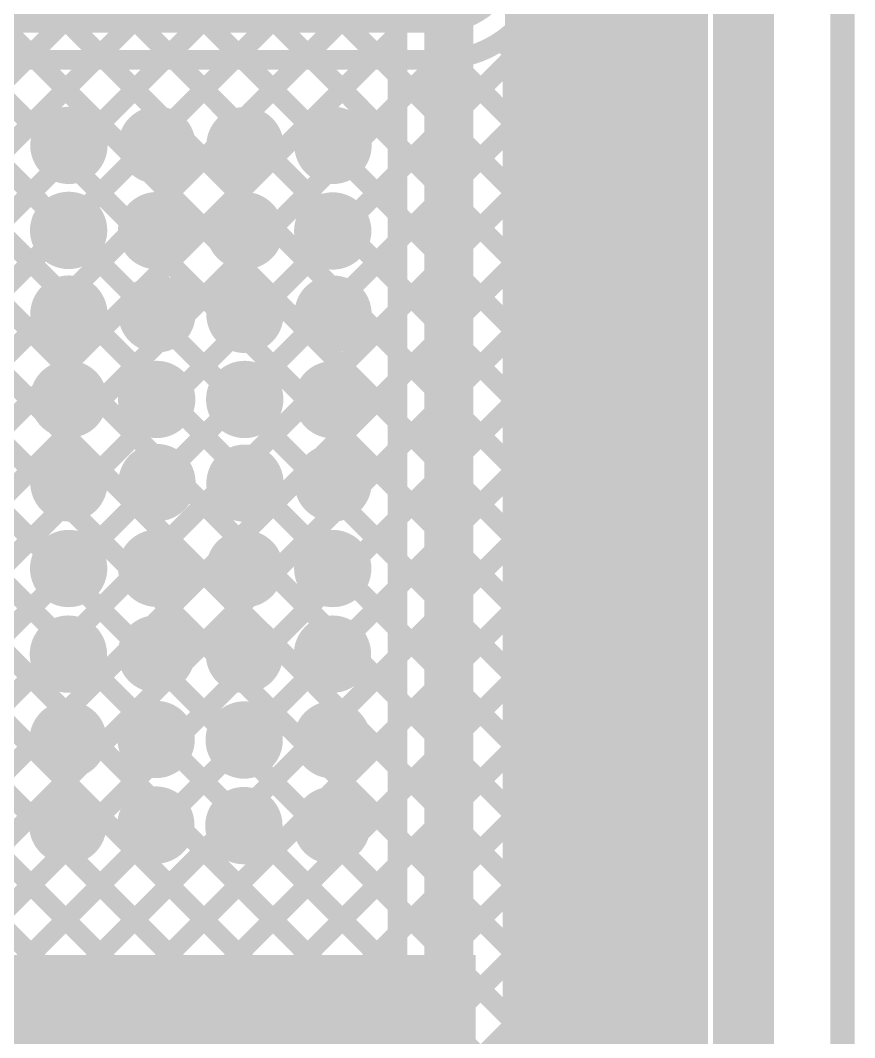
# Model space of a CAD drawing. Header units: millimetres. Extents: x 3.06 to 5.82, y 1.29 to 3.84.
# Drawn here: x 5.4828 to 5.824, y 2.0872 to 2.5031 of the extents above; entities that cross this region are included whole.
import ezdxf

# ---------------------------------------------------------------- set-up
doc = ezdxf.new("R2010")
doc.units = ezdxf.units.MM
doc.header["$MEASUREMENT"] = 0
for name, color, linetype in [('BottomLayer', 5, 'Continuous'), ('BottomSolder', 6, 'Continuous'), ('Mechanical13', 56, 'Continuous'), ('MultiLayer', 9, 'Continuous'), ('TopLayer', 1, 'Continuous'), ('TopSolder', 216, 'Continuous'), ('ViaHoleLayer', 16, 'Continuous')]:
    doc.layers.add(name, color=color, linetype=linetype)

msp = doc.modelspace()

# ---------------------------------------------------------------- linework, layer by layer
at = {"layer": 'BottomLayer'}
for points, const_width in [([(5.781, 1.719), (5.781, 3.438)], 0.02), ([(5.76, 1.72081), (5.76, 3.436)], 0.008), ([(5.734, 3.241), (5.734, 1.872)], 0.02), ([(5.705, 1.88518), (5.705, 3.23517)], 0.02), ([(5.755, 3.241), (5.755, 1.872)], 0.008), ([(4.73, 2.85019), (5.59925, 1.98094)], 0.008), ([(5.116, 2.508), (5.65417, 2.508)], 0.02), ([(5.755, 2.50231), (5.76, 2.50731)], 0.008), ([(5.755, 2.50401), (5.76, 2.49901)], 0.008), ([(5.684, 1.89388), (5.684, 2.49837)], 0.008), ([(5.67939, 2.49477), (5.684, 2.49016)], 0.008), ([(5.26412, 2.068), (5.684, 2.48788)], 0.008), ([(5.65865, 2.48722), (5.684, 2.46187)], 0.008), ([(4.933, 1.85001), (5.56999, 2.487)], 0.008), ([(4.933, 1.8783), (5.5417, 2.487)], 0.008), ([(4.933, 1.79344), (5.62656, 2.487)], 0.008), ([(4.933, 1.82173), (5.59827, 2.487)], 0.008), ([(4.933, 1.90658), (5.51342, 2.487)], 0.008), ([(4.933, 1.93487), (5.48513, 2.487)], 0.008), ([(5.12147, 2.487), (5.684, 1.92447)], 0.008), ([(5.21804, 2.487), (5.65417, 2.487)], 0.008), ([(5.23461, 2.487), (5.684, 2.03761)], 0.008), ([(5.23584, 2.068), (5.65484, 2.48701)], 0.008), ([(5.26289, 2.487), (5.684, 2.06589)], 0.008), ([(5.29118, 2.487), (5.684, 2.09418)], 0.008), ([(5.31946, 2.487), (5.684, 2.12246)], 0.008), ([(5.34774, 2.487), (5.684, 2.15074)], 0.008), ([(5.37603, 2.487), (5.684, 2.17903)], 0.008), ([(5.40431, 2.487), (5.684, 2.20731)], 0.008), ([(5.4326, 2.487), (5.684, 2.2356)], 0.008), ([(5.46088, 2.487), (5.684, 2.26388)], 0.008), ([(5.48917, 2.487), (5.684, 2.29217)], 0.008), ([(5.51745, 2.487), (5.684, 2.32045)], 0.008), ([(5.54573, 2.487), (5.684, 2.34873)], 0.008), ([(5.57402, 2.487), (5.684, 2.37702)], 0.008), ([(5.6023, 2.487), (5.684, 2.4053)], 0.008), ([(5.63059, 2.487), (5.684, 2.43359)], 0.008), ([(5.755, 2.47402), (5.76, 2.47902)], 0.008), ([(5.755, 2.47572), (5.76, 2.47072)], 0.008), ([(5.2285, 2.46483), (5.684, 2.00932)], 0.008), ([(5.274, 2.04959), (5.684, 2.45959)], 0.008), ([(5.755, 2.44574), (5.76, 2.45074)], 0.008), ([(5.755, 2.44744), (5.76, 2.44244)], 0.008), ([(5.22104, 2.444), (5.684, 1.98104)], 0.008), ([(5.20287, 2.43388), (5.684, 1.95275)], 0.008), ([(5.274, 2.02131), (5.684, 2.43131)], 0.008), ([(5.755, 2.41745), (5.76, 2.42245)], 0.008), ([(5.755, 2.41916), (5.76, 2.41416)], 0.008), ([(5.27198, 1.991), (5.684, 2.40302)], 0.008), ([(5.755, 2.38917), (5.76, 2.39417)], 0.008), ([(5.755, 2.39087), (5.76, 2.38587)], 0.008), ([(5.31126, 2.002), (5.684, 2.37474)], 0.008), ([(5.755, 2.36089), (5.76, 2.36589)], 0.008), ([(5.755, 2.36259), (5.76, 2.35759)], 0.008), ([(5.33955, 2.002), (5.684, 2.34645)], 0.008), ([(5.755, 2.3326), (5.76, 2.3376)], 0.008), ([(5.755, 2.3343), (5.76, 2.3293)], 0.008), ([(5.36783, 2.002), (5.684, 2.31817)], 0.008), ([(5.755, 2.30432), (5.76, 2.30932)], 0.008), ([(5.755, 2.30602), (5.76, 2.30102)], 0.008), ([(5.46111, 2.067), (5.684, 2.28989)], 0.008), ([(5.755, 2.27603), (5.76, 2.28103)], 0.008), ([(5.755, 2.27773), (5.76, 2.27273)], 0.008), ([(5.4894, 2.067), (5.684, 2.2616)], 0.008), ([(5.755, 2.24775), (5.76, 2.25275)], 0.008), ([(5.755, 2.24945), (5.76, 2.24445)], 0.008), ([(5.50268, 2.052), (5.684, 2.23332)], 0.008), ([(5.755, 2.21946), (5.76, 2.22446)], 0.008), ([(5.755, 2.22117), (5.76, 2.21617)], 0.008), ([(5.52333, 2.04437), (5.684, 2.20503)], 0.008), ([(5.755, 2.19118), (5.76, 2.19618)], 0.008), ([(5.755, 2.19288), (5.76, 2.18788)], 0.008), ([(5.53724, 2.02999), (5.684, 2.17675)], 0.008), ([(5.755, 2.1629), (5.76, 2.1679)], 0.008), ([(5.755, 2.1646), (5.76, 2.1596)], 0.008), ([(5.541, 2.00546), (5.684, 2.14846)], 0.008), ([(5.755, 2.13461), (5.76, 2.13961)], 0.008), ([(5.755, 2.13631), (5.76, 2.13131)], 0.008), ([(5.52506, 1.96124), (5.684, 2.12018)], 0.008), ([(5.755, 2.10633), (5.76, 2.11133)], 0.008), ([(5.755, 2.10803), (5.76, 2.10303)], 0.008), ([(5.409, 2.098), (5.63752, 2.098)], 0.02), ([(5.5407, 1.94859), (5.684, 2.0919)], 0.008)]:
    msp.add_lwpolyline(points, dxfattribs=dict(at, const_width=const_width))
for points, const_width in [([(5.678, 2.53183, -0.414214), (5.65417, 2.508)], 0.02), ([(5.684, 2.49837, -0.184047), (5.65417, 2.487)], 0.008), ([(5.63752, 2.098, -0.414214), (5.659, 2.07652)], 0.02)]:
    msp.add_lwpolyline(points, format="xyb", dxfattribs=dict(at, const_width=const_width))
for points, const_width in [([(5.64917, 2.508, 1), (5.65917, 2.508, 1)], 0.01), ([(5.64917, 2.508, 1), (5.65917, 2.508, 1)], 0.01), ([(5.753, 2.50401, 1), (5.757, 2.50401, 1)], 0.004), ([(5.753, 2.50231, 1), (5.757, 2.50231, 1)], 0.004), ([(5.682, 2.49837, 1), (5.686, 2.49837, 1)], 0.004), ([(5.682, 2.49837, 1), (5.686, 2.49837, 1)], 0.004), ([(5.758, 2.49901, 1), (5.762, 2.49901, 1)], 0.004), ([(5.67739, 2.49477, 1), (5.68139, 2.49477, 1)], 0.004), ([(5.65665, 2.48722, 1), (5.66065, 2.48722, 1)], 0.004), ([(5.682, 2.49016, 1), (5.686, 2.49016, 1)], 0.004), ([(5.682, 2.48788, 1), (5.686, 2.48788, 1)], 0.004), ([(5.48313, 2.487, 1), (5.48713, 2.487, 1)], 0.004), ([(5.48717, 2.487, 1), (5.49117, 2.487, 1)], 0.004), ([(5.51142, 2.487, 1), (5.51542, 2.487, 1)], 0.004), ([(5.51545, 2.487, 1), (5.51945, 2.487, 1)], 0.004), ([(5.5397, 2.487, 1), (5.5437, 2.487, 1)], 0.004), ([(5.54373, 2.487, 1), (5.54773, 2.487, 1)], 0.004), ([(5.56799, 2.487, 1), (5.57199, 2.487, 1)], 0.004), ([(5.57202, 2.487, 1), (5.57602, 2.487, 1)], 0.004), ([(5.59627, 2.487, 1), (5.60027, 2.487, 1)], 0.004), ([(5.6003, 2.487, 1), (5.6043, 2.487, 1)], 0.004), ([(5.62456, 2.487, 1), (5.62856, 2.487, 1)], 0.004), ([(5.62859, 2.487, 1), (5.63259, 2.487, 1)], 0.004), ([(5.65217, 2.487, 1), (5.65617, 2.487, 1)], 0.004), ([(5.65217, 2.487, 1), (5.65617, 2.487, 1)], 0.004), ([(5.65284, 2.48701, 1), (5.65684, 2.48701, 1)], 0.004), ([(5.758, 2.47902, 1), (5.762, 2.47902, 1)], 0.004), ([(5.753, 2.47572, 1), (5.757, 2.47572, 1)], 0.004), ([(5.753, 2.47402, 1), (5.757, 2.47402, 1)], 0.004), ([(5.758, 2.47072, 1), (5.762, 2.47072, 1)], 0.004), ([(5.49674, 2.45199, 1), (5.50856, 2.45199, 1)], 0.01181), ([(5.53274, 2.45211, 1), (5.54456, 2.45211, 1)], 0.01181), ([(5.56874, 2.45188, 1), (5.58056, 2.45188, 1)], 0.01181), ([(5.60474, 2.45199, 1), (5.61656, 2.45199, 1)], 0.01181), ([(5.682, 2.46187, 1), (5.686, 2.46187, 1)], 0.004), ([(5.682, 2.45959, 1), (5.686, 2.45959, 1)], 0.004), ([(5.758, 2.45074, 1), (5.762, 2.45074, 1)], 0.004), ([(5.753, 2.44744, 1), (5.757, 2.44744, 1)], 0.004), ([(5.753, 2.44574, 1), (5.757, 2.44574, 1)], 0.004), ([(5.758, 2.44244, 1), (5.762, 2.44244, 1)], 0.004), ([(5.682, 2.43359, 1), (5.686, 2.43359, 1)], 0.004), ([(5.682, 2.43131, 1), (5.686, 2.43131, 1)], 0.004), ([(5.49663, 2.41722, 1), (5.50844, 2.41722, 1)], 0.01181), ([(5.53263, 2.41711, 1), (5.54444, 2.41711, 1)], 0.01181), ([(5.56863, 2.41711, 1), (5.58044, 2.41711, 1)], 0.01181), ([(5.60463, 2.41699, 1), (5.61644, 2.41699, 1)], 0.01181), ([(5.758, 2.42245, 1), (5.762, 2.42245, 1)], 0.004), ([(5.753, 2.41916, 1), (5.757, 2.41916, 1)], 0.004), ([(5.753, 2.41745, 1), (5.757, 2.41745, 1)], 0.004), ([(5.758, 2.41416, 1), (5.762, 2.41416, 1)], 0.004), ([(5.682, 2.4053, 1), (5.686, 2.4053, 1)], 0.004), ([(5.682, 2.40302, 1), (5.686, 2.40302, 1)], 0.004), ([(5.758, 2.39417, 1), (5.762, 2.39417, 1)], 0.004), ([(5.49675, 2.383, 1), (5.50856, 2.383, 1)], 0.01181), ([(5.53275, 2.38311, 1), (5.54456, 2.38311, 1)], 0.01181), ([(5.56875, 2.38289, 1), (5.58056, 2.38289, 1)], 0.01181), ([(5.60475, 2.383, 1), (5.61656, 2.383, 1)], 0.01181), ([(5.753, 2.39087, 1), (5.757, 2.39087, 1)], 0.004), ([(5.753, 2.38917, 1), (5.757, 2.38917, 1)], 0.004), ([(5.758, 2.38587, 1), (5.762, 2.38587, 1)], 0.004), ([(5.682, 2.37702, 1), (5.686, 2.37702, 1)], 0.004), ([(5.682, 2.37474, 1), (5.686, 2.37474, 1)], 0.004), ([(5.753, 2.36259, 1), (5.757, 2.36259, 1)], 0.004), ([(5.758, 2.36589, 1), (5.762, 2.36589, 1)], 0.004), ([(5.753, 2.36089, 1), (5.757, 2.36089, 1)], 0.004), ([(5.49664, 2.34822, 1), (5.50845, 2.34822, 1)], 0.01181), ([(5.53264, 2.34811, 1), (5.54445, 2.34811, 1)], 0.01181), ([(5.56864, 2.34811, 1), (5.58045, 2.34811, 1)], 0.01181), ([(5.60464, 2.348, 1), (5.61645, 2.348, 1)], 0.01181), ([(5.758, 2.35759, 1), (5.762, 2.35759, 1)], 0.004), ([(5.682, 2.34873, 1), (5.686, 2.34873, 1)], 0.004), ([(5.682, 2.34645, 1), (5.686, 2.34645, 1)], 0.004), ([(5.758, 2.3376, 1), (5.762, 2.3376, 1)], 0.004), ([(5.753, 2.3343, 1), (5.757, 2.3343, 1)], 0.004), ([(5.753, 2.3326, 1), (5.757, 2.3326, 1)], 0.004), ([(5.758, 2.3293, 1), (5.762, 2.3293, 1)], 0.004), ([(5.49676, 2.314, 1), (5.50857, 2.314, 1)], 0.01181), ([(5.53276, 2.31411, 1), (5.54457, 2.31411, 1)], 0.01181), ([(5.56876, 2.31389, 1), (5.58057, 2.31389, 1)], 0.01181), ([(5.60476, 2.314, 1), (5.61657, 2.314, 1)], 0.01181), ([(5.682, 2.32045, 1), (5.686, 2.32045, 1)], 0.004), ([(5.682, 2.31817, 1), (5.686, 2.31817, 1)], 0.004), ([(5.758, 2.30932, 1), (5.762, 2.30932, 1)], 0.004), ([(5.753, 2.30602, 1), (5.757, 2.30602, 1)], 0.004), ([(5.753, 2.30432, 1), (5.757, 2.30432, 1)], 0.004), ([(5.758, 2.30102, 1), (5.762, 2.30102, 1)], 0.004), ([(5.682, 2.29217, 1), (5.686, 2.29217, 1)], 0.004), ([(5.682, 2.28989, 1), (5.686, 2.28989, 1)], 0.004), ([(5.49664, 2.279, 1), (5.50845, 2.279, 1)], 0.01181), ([(5.53264, 2.27911, 1), (5.54445, 2.27911, 1)], 0.01181), ([(5.56864, 2.27889, 1), (5.58045, 2.27889, 1)], 0.01181), ([(5.60464, 2.279, 1), (5.61645, 2.279, 1)], 0.01181), ([(5.758, 2.28103, 1), (5.762, 2.28103, 1)], 0.004), ([(5.753, 2.27773, 1), (5.757, 2.27773, 1)], 0.004), ([(5.753, 2.27603, 1), (5.757, 2.27603, 1)], 0.004), ([(5.758, 2.27273, 1), (5.762, 2.27273, 1)], 0.004), ([(5.682, 2.26388, 1), (5.686, 2.26388, 1)], 0.004), ([(5.682, 2.2616, 1), (5.686, 2.2616, 1)], 0.004), ([(5.49653, 2.244, 1), (5.50834, 2.244, 1)], 0.01181), ([(5.53253, 2.24411, 1), (5.54434, 2.24411, 1)], 0.01181), ([(5.56853, 2.24389, 1), (5.58034, 2.24389, 1)], 0.01181), ([(5.60453, 2.244, 1), (5.61634, 2.244, 1)], 0.01181), ([(5.758, 2.25275, 1), (5.762, 2.25275, 1)], 0.004), ([(5.753, 2.24945, 1), (5.757, 2.24945, 1)], 0.004), ([(5.753, 2.24775, 1), (5.757, 2.24775, 1)], 0.004), ([(5.758, 2.24445, 1), (5.762, 2.24445, 1)], 0.004), ([(5.682, 2.2356, 1), (5.686, 2.2356, 1)], 0.004), ([(5.682, 2.23332, 1), (5.686, 2.23332, 1)], 0.004), ([(5.753, 2.22117, 1), (5.757, 2.22117, 1)], 0.004), ([(5.758, 2.22446, 1), (5.762, 2.22446, 1)], 0.004), ([(5.53242, 2.20911, 1), (5.54423, 2.20911, 1)], 0.01181), ([(5.753, 2.21946, 1), (5.757, 2.21946, 1)], 0.004), ([(5.49642, 2.209, 1), (5.50823, 2.209, 1)], 0.01181), ([(5.56842, 2.20889, 1), (5.58023, 2.20889, 1)], 0.01181), ([(5.60442, 2.209, 1), (5.61623, 2.209, 1)], 0.01181), ([(5.758, 2.21617, 1), (5.762, 2.21617, 1)], 0.004), ([(5.682, 2.20731, 1), (5.686, 2.20731, 1)], 0.004), ([(5.682, 2.20503, 1), (5.686, 2.20503, 1)], 0.004), ([(5.758, 2.19618, 1), (5.762, 2.19618, 1)], 0.004), ([(5.753, 2.19288, 1), (5.757, 2.19288, 1)], 0.004), ([(5.753, 2.19118, 1), (5.757, 2.19118, 1)], 0.004), ([(5.758, 2.18788, 1), (5.762, 2.18788, 1)], 0.004), ([(5.49631, 2.174, 1), (5.50812, 2.174, 1)], 0.01181), ([(5.53231, 2.17411, 1), (5.54412, 2.17411, 1)], 0.01181), ([(5.56831, 2.17389, 1), (5.58012, 2.17389, 1)], 0.01181), ([(5.60431, 2.174, 1), (5.61612, 2.174, 1)], 0.01181), ([(5.682, 2.17903, 1), (5.686, 2.17903, 1)], 0.004), ([(5.682, 2.17675, 1), (5.686, 2.17675, 1)], 0.004), ([(5.758, 2.1679, 1), (5.762, 2.1679, 1)], 0.004), ([(5.753, 2.1646, 1), (5.757, 2.1646, 1)], 0.004), ([(5.753, 2.1629, 1), (5.757, 2.1629, 1)], 0.004), ([(5.758, 2.1596, 1), (5.762, 2.1596, 1)], 0.004), ([(5.682, 2.15074, 1), (5.686, 2.15074, 1)], 0.004), ([(5.682, 2.14846, 1), (5.686, 2.14846, 1)], 0.004), ([(5.758, 2.13961, 1), (5.762, 2.13961, 1)], 0.004), ([(5.753, 2.13631, 1), (5.757, 2.13631, 1)], 0.004), ([(5.753, 2.13461, 1), (5.757, 2.13461, 1)], 0.004), ([(5.758, 2.13131, 1), (5.762, 2.13131, 1)], 0.004), ([(5.682, 2.12246, 1), (5.686, 2.12246, 1)], 0.004), ([(5.682, 2.12018, 1), (5.686, 2.12018, 1)], 0.004), ([(5.758, 2.11133, 1), (5.762, 2.11133, 1)], 0.004), ([(5.753, 2.10803, 1), (5.757, 2.10803, 1)], 0.004), ([(5.753, 2.10633, 1), (5.757, 2.10633, 1)], 0.004), ([(5.63252, 2.098, 1), (5.64252, 2.098, 1)], 0.01), ([(5.63252, 2.098, 1), (5.64252, 2.098, 1)], 0.01), ([(5.758, 2.10303, 1), (5.762, 2.10303, 1)], 0.004), ([(5.682, 2.09418, 1), (5.686, 2.09418, 1)], 0.004), ([(5.682, 2.0919, 1), (5.686, 2.0919, 1)], 0.004)]:
    msp.add_lwpolyline(points, format="xyb", close=True, dxfattribs=dict(at, const_width=const_width))
msp.add_solid([(5.048, 2.084), (5.669, 2.084), (5.048, 2.121), (5.669, 2.121)], dxfattribs=at)
at = {"layer": 'BottomSolder', "const_width": 0.01581}
for points in [[(5.49474, 2.45199, 1), (5.51056, 2.45199, 1)], [(5.53074, 2.45211, 1), (5.54656, 2.45211, 1)], [(5.56674, 2.45188, 1), (5.58256, 2.45188, 1)], [(5.60274, 2.45199, 1), (5.61856, 2.45199, 1)], [(5.49463, 2.41722, 1), (5.51044, 2.41722, 1)], [(5.53063, 2.41711, 1), (5.54644, 2.41711, 1)], [(5.56663, 2.41711, 1), (5.58244, 2.41711, 1)], [(5.60263, 2.41699, 1), (5.61844, 2.41699, 1)], [(5.49475, 2.383, 1), (5.51056, 2.383, 1)], [(5.53075, 2.38311, 1), (5.54656, 2.38311, 1)], [(5.56675, 2.38289, 1), (5.58256, 2.38289, 1)], [(5.60275, 2.383, 1), (5.61856, 2.383, 1)], [(5.49464, 2.34822, 1), (5.51045, 2.34822, 1)], [(5.53064, 2.34811, 1), (5.54645, 2.34811, 1)], [(5.56664, 2.34811, 1), (5.58245, 2.34811, 1)], [(5.60264, 2.348, 1), (5.61845, 2.348, 1)], [(5.49476, 2.314, 1), (5.51057, 2.314, 1)], [(5.53076, 2.31411, 1), (5.54657, 2.31411, 1)], [(5.56676, 2.31389, 1), (5.58257, 2.31389, 1)], [(5.60276, 2.314, 1), (5.61857, 2.314, 1)], [(5.49464, 2.279, 1), (5.51045, 2.279, 1)], [(5.53064, 2.27911, 1), (5.54645, 2.27911, 1)], [(5.56664, 2.27889, 1), (5.58245, 2.27889, 1)], [(5.60264, 2.279, 1), (5.61845, 2.279, 1)], [(5.49453, 2.244, 1), (5.51034, 2.244, 1)], [(5.53053, 2.24411, 1), (5.54634, 2.24411, 1)], [(5.56653, 2.24389, 1), (5.58234, 2.24389, 1)], [(5.60253, 2.244, 1), (5.61834, 2.244, 1)], [(5.49442, 2.209, 1), (5.51023, 2.209, 1)], [(5.53042, 2.20911, 1), (5.54623, 2.20911, 1)], [(5.56642, 2.20889, 1), (5.58223, 2.20889, 1)], [(5.60242, 2.209, 1), (5.61823, 2.209, 1)], [(5.49431, 2.174, 1), (5.51012, 2.174, 1)], [(5.53031, 2.17411, 1), (5.54612, 2.17411, 1)], [(5.56631, 2.17389, 1), (5.58212, 2.17389, 1)], [(5.60231, 2.174, 1), (5.61812, 2.174, 1)]]:
    msp.add_lwpolyline(points, format="xyb", close=True, dxfattribs=at)
at = {"layer": 'Mechanical13', "const_width": 0.01}
msp.add_lwpolyline([(5.81898, 1.29131), (5.81898, 3.811)], dxfattribs=at)
at = {"layer": 'MultiLayer', "const_width": 0.01181}
for points in [[(5.49674, 2.45199, 1), (5.50856, 2.45199, 1)], [(5.53274, 2.45211, 1), (5.54456, 2.45211, 1)], [(5.56874, 2.45188, 1), (5.58056, 2.45188, 1)], [(5.60474, 2.45199, 1), (5.61656, 2.45199, 1)], [(5.49663, 2.41722, 1), (5.50844, 2.41722, 1)], [(5.53263, 2.41711, 1), (5.54444, 2.41711, 1)], [(5.56863, 2.41711, 1), (5.58044, 2.41711, 1)], [(5.60463, 2.41699, 1), (5.61644, 2.41699, 1)], [(5.49675, 2.383, 1), (5.50856, 2.383, 1)], [(5.53275, 2.38311, 1), (5.54456, 2.38311, 1)], [(5.56875, 2.38289, 1), (5.58056, 2.38289, 1)], [(5.60475, 2.383, 1), (5.61656, 2.383, 1)], [(5.49664, 2.34822, 1), (5.50845, 2.34822, 1)], [(5.53264, 2.34811, 1), (5.54445, 2.34811, 1)], [(5.56864, 2.34811, 1), (5.58045, 2.34811, 1)], [(5.60464, 2.348, 1), (5.61645, 2.348, 1)], [(5.49676, 2.314, 1), (5.50857, 2.314, 1)], [(5.53276, 2.31411, 1), (5.54457, 2.31411, 1)], [(5.56876, 2.31389, 1), (5.58057, 2.31389, 1)], [(5.60476, 2.314, 1), (5.61657, 2.314, 1)], [(5.49664, 2.279, 1), (5.50845, 2.279, 1)], [(5.53264, 2.27911, 1), (5.54445, 2.27911, 1)], [(5.56864, 2.27889, 1), (5.58045, 2.27889, 1)], [(5.60464, 2.279, 1), (5.61645, 2.279, 1)], [(5.49653, 2.244, 1), (5.50834, 2.244, 1)], [(5.53253, 2.24411, 1), (5.54434, 2.24411, 1)], [(5.56853, 2.24389, 1), (5.58034, 2.24389, 1)], [(5.60453, 2.244, 1), (5.61634, 2.244, 1)], [(5.53242, 2.20911, 1), (5.54423, 2.20911, 1)], [(5.49642, 2.209, 1), (5.50823, 2.209, 1)], [(5.56842, 2.20889, 1), (5.58023, 2.20889, 1)], [(5.60442, 2.209, 1), (5.61623, 2.209, 1)], [(5.49631, 2.174, 1), (5.50812, 2.174, 1)], [(5.53231, 2.17411, 1), (5.54412, 2.17411, 1)], [(5.56831, 2.17389, 1), (5.58012, 2.17389, 1)], [(5.60431, 2.174, 1), (5.61612, 2.174, 1)]]:
    msp.add_lwpolyline(points, format="xyb", close=True, dxfattribs=at)
at = {"layer": 'TopLayer'}
for points, const_width in [([(5.776, 1.81727), (5.776, 3.43268)], 0.02), ([(5.747, 1.83362), (5.747, 3.134)], 0.02), ([(5.72, 2.02418), (5.72, 3.08151)], 0.02), ([(5.691, 2.061), (5.691, 2.98268)], 0.02), ([(5.658, 2.117), (5.658, 2.855)], 0.02), ([(5.637, 2.117), (5.637, 2.855)], 0.008), ([(4.96513, 1.967), (5.637, 2.63887)], 0.008), ([(4.99342, 1.967), (5.637, 2.61058)], 0.008), ([(5.52117, 2.59641), (5.637, 2.48059)], 0.008), ([(5.3266, 2.593), (5.637, 2.2826)], 0.008), ([(5.35488, 2.593), (5.637, 2.31088)], 0.008), ([(5.38317, 2.593), (5.637, 2.33917)], 0.008), ([(5.41145, 2.593), (5.637, 2.36745)], 0.008), ([(5.43973, 2.593), (5.637, 2.39573)], 0.008), ([(5.46802, 2.593), (5.637, 2.42402)], 0.008), ([(5.4963, 2.593), (5.637, 2.4523)], 0.008), ([(5.0217, 1.967), (5.637, 2.5823)], 0.008), ([(5.17436, 2.09137), (5.637, 2.55401)], 0.008), ([(5.33585, 2.55546), (5.637, 2.25431)], 0.008), ([(5.26546, 2.541), (5.637, 2.16946)], 0.008), ([(5.29374, 2.541), (5.637, 2.19774)], 0.008), ([(5.32228, 2.54075), (5.637, 2.22603)], 0.008), ([(5.20427, 2.093), (5.637, 2.52573)], 0.008), ([(5.23256, 2.093), (5.637, 2.49744)], 0.008), ([(5.29, 2.48818), (5.637, 2.14118)], 0.008), ([(5.26084, 2.093), (5.637, 2.46916)], 0.008), ([(5.29, 2.45989), (5.6367, 2.11319)], 0.008), ([(5.28912, 2.093), (5.637, 2.44088)], 0.008), ([(5.29, 2.43161), (5.62525, 2.09636)], 0.008), ([(5.31741, 2.093), (5.637, 2.41259)], 0.008), ([(5.28662, 2.4067), (5.60032, 2.093)], 0.008), ([(5.27501, 2.39003), (5.57204, 2.093)], 0.008), ([(5.34569, 2.093), (5.637, 2.38431)], 0.008), ([(5.25691, 2.37985), (5.54375, 2.093)], 0.008), ([(5.20219, 2.378), (5.48719, 2.093)], 0.008), ([(5.23047, 2.378), (5.51547, 2.093)], 0.008), ([(5.37398, 2.093), (5.637, 2.35602)], 0.008), ([(5.40226, 2.093), (5.637, 2.32774)], 0.008), ([(5.43055, 2.093), (5.637, 2.29945)], 0.008), ([(5.45883, 2.093), (5.637, 2.27117)], 0.008), ([(5.48711, 2.093), (5.637, 2.24289)], 0.008), ([(5.5154, 2.093), (5.637, 2.2146)], 0.008), ([(5.54368, 2.093), (5.637, 2.18632)], 0.008), ([(5.57197, 2.093), (5.637, 2.15803)], 0.008), ([(5.60025, 2.093), (5.637, 2.12975)], 0.008), ([(5.188, 2.093), (5.613, 2.093)], 0.008)]:
    msp.add_lwpolyline(points, dxfattribs=dict(at, const_width=const_width))
for points, const_width in [([(5.635, 2.49744, 1), (5.639, 2.49744, 1)], 0.004), ([(5.635, 2.48059, 1), (5.639, 2.48059, 1)], 0.004), ([(5.635, 2.46916, 1), (5.639, 2.46916, 1)], 0.004), ([(5.49674, 2.45199, 1), (5.50856, 2.45199, 1)], 0.01181), ([(5.53274, 2.45211, 1), (5.54456, 2.45211, 1)], 0.01181), ([(5.56874, 2.45188, 1), (5.58056, 2.45188, 1)], 0.01181), ([(5.60474, 2.45199, 1), (5.61656, 2.45199, 1)], 0.01181), ([(5.635, 2.4523, 1), (5.639, 2.4523, 1)], 0.004), ([(5.635, 2.44088, 1), (5.639, 2.44088, 1)], 0.004), ([(5.49663, 2.41722, 1), (5.50844, 2.41722, 1)], 0.01181), ([(5.53263, 2.41711, 1), (5.54444, 2.41711, 1)], 0.01181), ([(5.56863, 2.41711, 1), (5.58044, 2.41711, 1)], 0.01181), ([(5.60463, 2.41699, 1), (5.61644, 2.41699, 1)], 0.01181), ([(5.635, 2.42402, 1), (5.639, 2.42402, 1)], 0.004), ([(5.635, 2.41259, 1), (5.639, 2.41259, 1)], 0.004), ([(5.635, 2.39573, 1), (5.639, 2.39573, 1)], 0.004), ([(5.49675, 2.383, 1), (5.50856, 2.383, 1)], 0.01181), ([(5.53275, 2.38311, 1), (5.54456, 2.38311, 1)], 0.01181), ([(5.56875, 2.38289, 1), (5.58056, 2.38289, 1)], 0.01181), ([(5.60475, 2.383, 1), (5.61656, 2.383, 1)], 0.01181), ([(5.635, 2.38431, 1), (5.639, 2.38431, 1)], 0.004), ([(5.635, 2.36745, 1), (5.639, 2.36745, 1)], 0.004), ([(5.49664, 2.34822, 1), (5.50845, 2.34822, 1)], 0.01181), ([(5.53264, 2.34811, 1), (5.54445, 2.34811, 1)], 0.01181), ([(5.56864, 2.34811, 1), (5.58045, 2.34811, 1)], 0.01181), ([(5.60464, 2.348, 1), (5.61645, 2.348, 1)], 0.01181), ([(5.635, 2.35602, 1), (5.639, 2.35602, 1)], 0.004), ([(5.635, 2.33917, 1), (5.639, 2.33917, 1)], 0.004), ([(5.635, 2.32774, 1), (5.639, 2.32774, 1)], 0.004), ([(5.49676, 2.314, 1), (5.50857, 2.314, 1)], 0.01181), ([(5.53276, 2.31411, 1), (5.54457, 2.31411, 1)], 0.01181), ([(5.56876, 2.31389, 1), (5.58057, 2.31389, 1)], 0.01181), ([(5.60476, 2.314, 1), (5.61657, 2.314, 1)], 0.01181), ([(5.635, 2.31088, 1), (5.639, 2.31088, 1)], 0.004), ([(5.635, 2.29945, 1), (5.639, 2.29945, 1)], 0.004), ([(5.49664, 2.279, 1), (5.50845, 2.279, 1)], 0.01181), ([(5.53264, 2.27911, 1), (5.54445, 2.27911, 1)], 0.01181), ([(5.56864, 2.27889, 1), (5.58045, 2.27889, 1)], 0.01181), ([(5.60464, 2.279, 1), (5.61645, 2.279, 1)], 0.01181), ([(5.635, 2.2826, 1), (5.639, 2.2826, 1)], 0.004), ([(5.635, 2.27117, 1), (5.639, 2.27117, 1)], 0.004), ([(5.635, 2.25431, 1), (5.639, 2.25431, 1)], 0.004), ([(5.49653, 2.244, 1), (5.50834, 2.244, 1)], 0.01181), ([(5.53253, 2.24411, 1), (5.54434, 2.24411, 1)], 0.01181), ([(5.56853, 2.24389, 1), (5.58034, 2.24389, 1)], 0.01181), ([(5.60453, 2.244, 1), (5.61634, 2.244, 1)], 0.01181), ([(5.635, 2.24289, 1), (5.639, 2.24289, 1)], 0.004), ([(5.635, 2.22603, 1), (5.639, 2.22603, 1)], 0.004), ([(5.53242, 2.20911, 1), (5.54423, 2.20911, 1)], 0.01181), ([(5.49642, 2.209, 1), (5.50823, 2.209, 1)], 0.01181), ([(5.56842, 2.20889, 1), (5.58023, 2.20889, 1)], 0.01181), ([(5.60442, 2.209, 1), (5.61623, 2.209, 1)], 0.01181), ([(5.635, 2.2146, 1), (5.639, 2.2146, 1)], 0.004), ([(5.635, 2.19774, 1), (5.639, 2.19774, 1)], 0.004), ([(5.635, 2.18632, 1), (5.639, 2.18632, 1)], 0.004), ([(5.49631, 2.174, 1), (5.50812, 2.174, 1)], 0.01181), ([(5.53231, 2.17411, 1), (5.54412, 2.17411, 1)], 0.01181), ([(5.56831, 2.17389, 1), (5.58012, 2.17389, 1)], 0.01181), ([(5.60431, 2.174, 1), (5.61612, 2.174, 1)], 0.01181), ([(5.635, 2.16946, 1), (5.639, 2.16946, 1)], 0.004), ([(5.635, 2.15803, 1), (5.639, 2.15803, 1)], 0.004), ([(5.635, 2.14118, 1), (5.639, 2.14118, 1)], 0.004), ([(5.635, 2.12975, 1), (5.639, 2.12975, 1)], 0.004), ([(5.653, 2.117, 1), (5.663, 2.117, 1)], 0.01), ([(5.653, 2.117, 1), (5.663, 2.117, 1)], 0.01), ([(5.6347, 2.11319, 1), (5.6387, 2.11319, 1)], 0.004), ([(5.635, 2.117, 1), (5.639, 2.117, 1)], 0.004), ([(5.635, 2.117, 1), (5.639, 2.117, 1)], 0.004), ([(5.62325, 2.09636, 1), (5.62725, 2.09636, 1)], 0.004), ([(5.48511, 2.093, 1), (5.48911, 2.093, 1)], 0.004), ([(5.48519, 2.093, 1), (5.48919, 2.093, 1)], 0.004), ([(5.5134, 2.093, 1), (5.5174, 2.093, 1)], 0.004), ([(5.51347, 2.093, 1), (5.51747, 2.093, 1)], 0.004), ([(5.54168, 2.093, 1), (5.54568, 2.093, 1)], 0.004), ([(5.54175, 2.093, 1), (5.54575, 2.093, 1)], 0.004), ([(5.56997, 2.093, 1), (5.57397, 2.093, 1)], 0.004), ([(5.57004, 2.093, 1), (5.57404, 2.093, 1)], 0.004), ([(5.59825, 2.093, 1), (5.60225, 2.093, 1)], 0.004), ([(5.59832, 2.093, 1), (5.60232, 2.093, 1)], 0.004), ([(5.611, 2.093, 1), (5.615, 2.093, 1)], 0.004), ([(5.611, 2.093, 1), (5.615, 2.093, 1)], 0.004)]:
    msp.add_lwpolyline(points, format="xyb", close=True, dxfattribs=dict(at, const_width=const_width))
for points, const_width in [([(5.658, 2.117, -0.414214), (5.613, 2.072)], 0.02), ([(5.637, 2.117, -0.414214), (5.613, 2.093)], 0.008)]:
    msp.add_lwpolyline(points, format="xyb", dxfattribs=dict(at, const_width=const_width))
at = {"layer": 'TopSolder', "const_width": 0.01581}
for points in [[(5.49474, 2.45199, 1), (5.51056, 2.45199, 1)], [(5.53074, 2.45211, 1), (5.54656, 2.45211, 1)], [(5.56674, 2.45188, 1), (5.58256, 2.45188, 1)], [(5.60274, 2.45199, 1), (5.61856, 2.45199, 1)], [(5.49463, 2.41722, 1), (5.51044, 2.41722, 1)], [(5.53063, 2.41711, 1), (5.54644, 2.41711, 1)], [(5.56663, 2.41711, 1), (5.58244, 2.41711, 1)], [(5.60263, 2.41699, 1), (5.61844, 2.41699, 1)], [(5.49475, 2.383, 1), (5.51056, 2.383, 1)], [(5.53075, 2.38311, 1), (5.54656, 2.38311, 1)], [(5.56675, 2.38289, 1), (5.58256, 2.38289, 1)], [(5.60275, 2.383, 1), (5.61856, 2.383, 1)], [(5.49464, 2.34822, 1), (5.51045, 2.34822, 1)], [(5.53064, 2.34811, 1), (5.54645, 2.34811, 1)], [(5.56664, 2.34811, 1), (5.58245, 2.34811, 1)], [(5.60264, 2.348, 1), (5.61845, 2.348, 1)], [(5.49476, 2.314, 1), (5.51057, 2.314, 1)], [(5.53076, 2.31411, 1), (5.54657, 2.31411, 1)], [(5.56676, 2.31389, 1), (5.58257, 2.31389, 1)], [(5.60276, 2.314, 1), (5.61857, 2.314, 1)], [(5.49464, 2.279, 1), (5.51045, 2.279, 1)], [(5.53064, 2.27911, 1), (5.54645, 2.27911, 1)], [(5.56664, 2.27889, 1), (5.58245, 2.27889, 1)], [(5.60264, 2.279, 1), (5.61845, 2.279, 1)], [(5.49453, 2.244, 1), (5.51034, 2.244, 1)], [(5.53053, 2.24411, 1), (5.54634, 2.24411, 1)], [(5.56653, 2.24389, 1), (5.58234, 2.24389, 1)], [(5.60253, 2.244, 1), (5.61834, 2.244, 1)], [(5.49442, 2.209, 1), (5.51023, 2.209, 1)], [(5.53042, 2.20911, 1), (5.54623, 2.20911, 1)], [(5.56642, 2.20889, 1), (5.58223, 2.20889, 1)], [(5.60242, 2.209, 1), (5.61823, 2.209, 1)], [(5.49431, 2.174, 1), (5.51012, 2.174, 1)], [(5.53031, 2.17411, 1), (5.54612, 2.17411, 1)], [(5.56631, 2.17389, 1), (5.58212, 2.17389, 1)], [(5.60231, 2.174, 1), (5.61812, 2.174, 1)]]:
    msp.add_lwpolyline(points, format="xyb", close=True, dxfattribs=at)
at = {"layer": 'ViaHoleLayer', "const_width": 0.00787}
for points in [[(5.49871, 2.45199, 1), (5.50659, 2.45199, 1)], [(5.53471, 2.45211, 1), (5.54259, 2.45211, 1)], [(5.57071, 2.45188, 1), (5.57859, 2.45188, 1)], [(5.60671, 2.45199, 1), (5.61459, 2.45199, 1)], [(5.4986, 2.41722, 1), (5.50648, 2.41722, 1)], [(5.5346, 2.41711, 1), (5.54248, 2.41711, 1)], [(5.5706, 2.41711, 1), (5.57848, 2.41711, 1)], [(5.6066, 2.41699, 1), (5.61448, 2.41699, 1)], [(5.49872, 2.383, 1), (5.50659, 2.383, 1)], [(5.53472, 2.38311, 1), (5.54259, 2.38311, 1)], [(5.57072, 2.38289, 1), (5.57859, 2.38289, 1)], [(5.60672, 2.383, 1), (5.61459, 2.383, 1)], [(5.49861, 2.34822, 1), (5.50648, 2.34822, 1)], [(5.53461, 2.34811, 1), (5.54248, 2.34811, 1)], [(5.57061, 2.34811, 1), (5.57848, 2.34811, 1)], [(5.60661, 2.348, 1), (5.61448, 2.348, 1)], [(5.49872, 2.314, 1), (5.5066, 2.314, 1)], [(5.53472, 2.31411, 1), (5.5426, 2.31411, 1)], [(5.57072, 2.31389, 1), (5.5786, 2.31389, 1)], [(5.60672, 2.314, 1), (5.6146, 2.314, 1)], [(5.49861, 2.279, 1), (5.50649, 2.279, 1)], [(5.53461, 2.27911, 1), (5.54249, 2.27911, 1)], [(5.57061, 2.27889, 1), (5.57849, 2.27889, 1)], [(5.60661, 2.279, 1), (5.61449, 2.279, 1)], [(5.4985, 2.244, 1), (5.50637, 2.244, 1)], [(5.5345, 2.24411, 1), (5.54237, 2.24411, 1)], [(5.5705, 2.24389, 1), (5.57837, 2.24389, 1)], [(5.6065, 2.244, 1), (5.61437, 2.244, 1)], [(5.49839, 2.209, 1), (5.50626, 2.209, 1)], [(5.53439, 2.20911, 1), (5.54226, 2.20911, 1)], [(5.57039, 2.20889, 1), (5.57826, 2.20889, 1)], [(5.60639, 2.209, 1), (5.61426, 2.209, 1)], [(5.49828, 2.174, 1), (5.50615, 2.174, 1)], [(5.53428, 2.17411, 1), (5.54215, 2.17411, 1)], [(5.57028, 2.17389, 1), (5.57815, 2.17389, 1)], [(5.60628, 2.174, 1), (5.61415, 2.174, 1)]]:
    msp.add_lwpolyline(points, format="xyb", close=True, dxfattribs=at)

doc.saveas('drawing.dxf')
